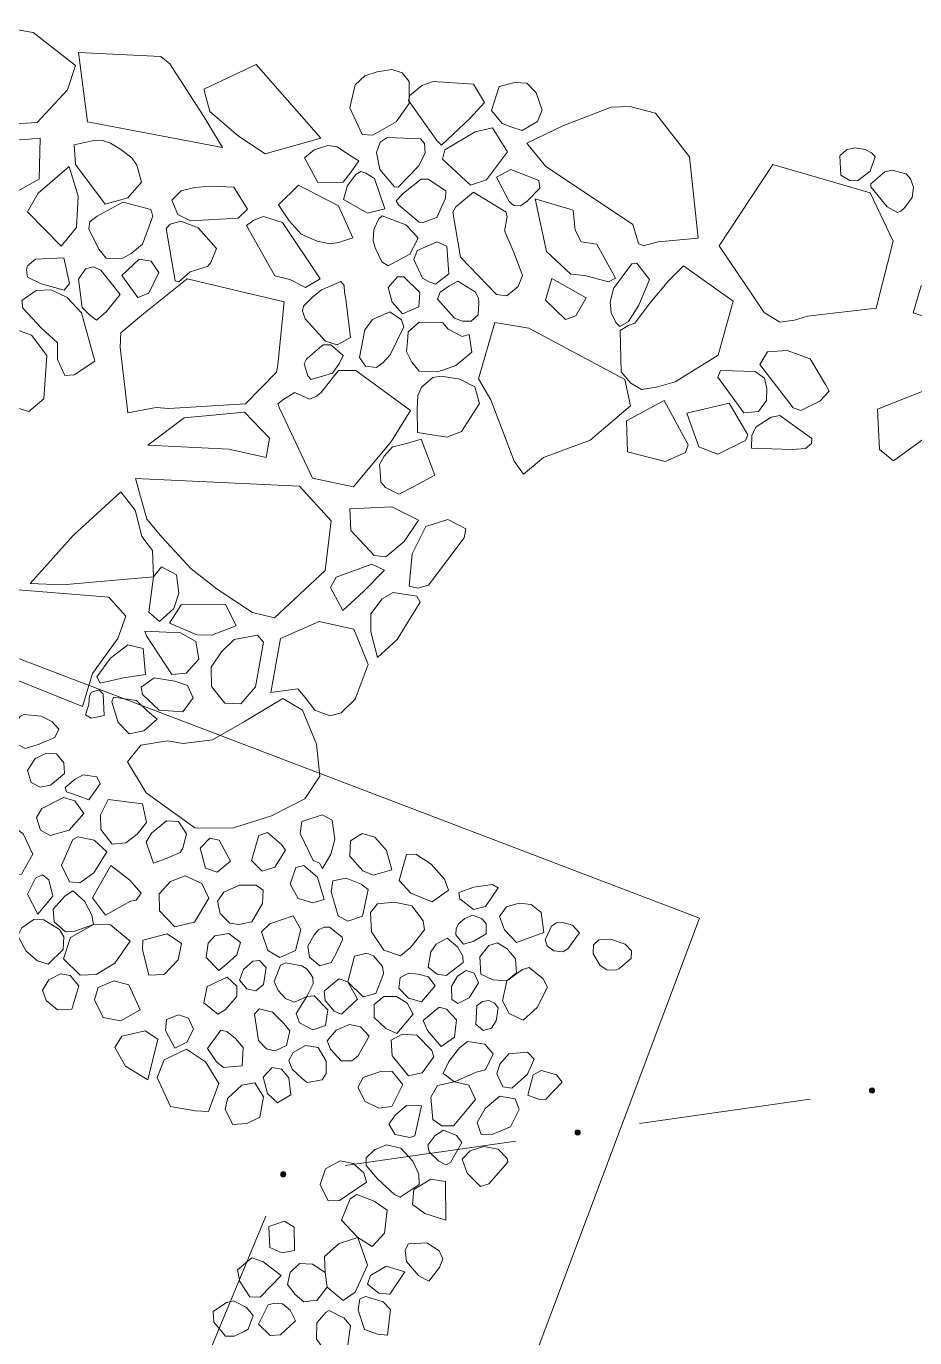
# Model space of a CAD drawing. Header units: metres. Extents: x -10443 to -4073, y -33280 to -26846.
# Drawn here: x -7319.569 to -7316.99, y -29217.282 to -29213.474 of the extents above; entities that cross this region are included whole.
import ezdxf

# ---------------------------------------------------------------- set-up
doc = ezdxf.new("R2010")
doc.units = ezdxf.units.M
doc.header["$MEASUREMENT"] = 0
doc.linetypes.add('CONTINUOUS_1', pattern=[0])
doc.linetypes.add('CONTINUOUS_2', pattern=[0])
for name, color, linetype, lineweight in [('園路', 241, 'CONTINUOUS_2', 18), ('構造物', 241, 'CONTINUOUS_2', 18), ('石', 241, 'CONTINUOUS_2', 18)]:
    doc.layers.add(name, color=color, linetype=linetype, lineweight=lineweight)

msp = doc.modelspace()

# ---------------------------------------------------------------- hatches: boundary and pattern name
at = {"layer": '園路', "linetype": 'CONTINUOUS_1', "lineweight": 18}
for points in [[(-7317.1062, -29216.5642, 1), (-7317.1212, -29216.5642, 1)], [(-7317.9607, -29216.686, 1), (-7317.9757, -29216.686, 1)], [(-7318.8153, -29216.8077, 1), (-7318.8303, -29216.8077, 1)]]:
    msp.add_hatch(color=256, dxfattribs=at).paths.add_polyline_path(points, flags=0)

# ---------------------------------------------------------------- linework, layer by layer
for p, q in [((-7317.2935, -29216.5898), (-7317.7885, -29216.6604)), ((-7318.148, -29216.7116), (-7318.643, -29216.7821)), ((-7318.8733, -29216.929), (-7319.0654, -29217.3906))]:
    msp.add_line(p, q, dxfattribs=at)
for centre in [(-7317.1137, -29216.5642), (-7317.9682, -29216.686), (-7318.8228, -29216.8077)]:
    msp.add_circle(centre, 0.0075, dxfattribs=at)
at = {"layer": '構造物', "linetype": 'CONTINUOUS_2', "lineweight": 18, "flags": 128}
msp.add_lwpolyline([(-7321.0643, -29214.7481), (-7317.6148, -29216.0635), (-7320.2131, -29222.986), (-7324.5044, -29221.3627), (-7322.541, -29216.1013), (-7321.7102, -29216.4567)], close=True, dxfattribs=at)
at = {"layer": '石', "linetype": 'CONTINUOUS_2', "lineweight": 18, "flags": 128}
for points in [[(-7319.8082, -29213.4969), (-7319.6574, -29213.4739), (-7319.5492, -29213.4921), (-7319.4262, -29213.588), (-7319.4496, -29213.6582), (-7319.5374, -29213.7531), (-7319.6507, -29213.7605), (-7319.7058, -29213.7297), (-7319.814, -29213.6292), (-7319.8192, -29213.623)], [(-7319.4168, -29213.5501), (-7319.3911, -29213.7516), (-7318.999, -29213.8264), (-7319.0532, -29213.7364), (-7319.1525, -29213.5833), (-7319.1781, -29213.5623)], [(-7319.0535, -29213.657), (-7319.0361, -29213.722), (-7318.9527, -29213.7929), (-7318.8749, -29213.8445), (-7318.7135, -29213.7994), (-7318.9013, -29213.5851)], [(-7318.457, -29213.6981), (-7318.4948, -29213.7511), (-7318.5632, -29213.7899), (-7318.5934, -29213.7887), (-7318.6299, -29213.7104), (-7318.614, -29213.6439), (-7318.5857, -29213.6175), (-7318.55, -29213.6062), (-7318.5076, -29213.5998), (-7318.4781, -29213.6096), (-7318.4572, -29213.6345)], [(-7318.3636, -29213.8189), (-7318.3769, -29213.8062), (-7318.4591, -29213.6892), (-7318.455, -29213.6752), (-7318.4207, -29213.6464), (-7318.3879, -29213.6348), (-7318.2701, -29213.6422), (-7318.2387, -29213.6955), (-7318.2802, -29213.741)], [(-7318.0711, -29213.7176), (-7318.0845, -29213.7501), (-7318.1292, -29213.777), (-7318.1591, -29213.7667), (-7318.1871, -29213.7565), (-7318.2185, -29213.7191), (-7318.196, -29213.6489), (-7318.1507, -29213.6374), (-7318.1153, -29213.6396), (-7318.0888, -29213.6669)], [(-7319.5316, -29213.9182), (-7319.6499, -29213.983), (-7319.675, -29213.9721), (-7319.7775, -29213.7898), (-7319.7803, -29213.7232), (-7319.7725, -29213.7166), (-7319.7475, -29213.7116), (-7319.7088, -29213.7482), (-7319.5982, -29213.8041), (-7319.5604, -29213.8016), (-7319.5284, -29213.7986)], [(-7317.6181, -29214.0896), (-7317.7345, -29214.0997), (-7317.7775, -29214.1118), (-7317.7913, -29214.1048), (-7317.8082, -29214.0499), (-7318.062, -29213.8804), (-7318.1153, -29213.8136), (-7318.0113, -29213.7635), (-7317.8708, -29213.7093), (-7317.8171, -29213.7068), (-7317.7423, -29213.7264), (-7317.6436, -29213.8534)], [(-7318.2329, -29213.9196), (-7318.2796, -29213.9358), (-7318.3606, -29213.8603), (-7318.3534, -29213.833), (-7318.2661, -29213.781), (-7318.2159, -29213.769), (-7318.1719, -29213.8383)], [(-7319.2741, -29213.9725), (-7319.3402, -29213.9908), (-7319.4264, -29213.8754), (-7319.4301, -29213.8182), (-7319.378, -29213.8064), (-7319.3509, -29213.8049), (-7319.3247, -29213.813), (-7319.2946, -29213.832), (-7319.262, -29213.8561), (-7319.2475, -29213.8775), (-7319.2345, -29213.9268)], [(-7318.4888, -29213.9413), (-7318.5003, -29213.9403), (-7318.5422, -29213.8904), (-7318.5522, -29213.8404), (-7318.5419, -29213.8105), (-7318.5215, -29213.7969), (-7318.4245, -29213.8006), (-7318.4132, -29213.8141), (-7318.4109, -29213.8422), (-7318.4305, -29213.88)], [(-7318.626, -29213.8971), (-7318.6489, -29213.9268), (-7318.7226, -29213.9276), (-7318.7611, -29213.8563), (-7318.7331, -29213.8328), (-7318.693, -29213.8204), (-7318.6659, -29213.8242), (-7318.6278, -29213.8507), (-7318.603, -29213.8644)], [(-7317.1195, -29213.8949), (-7317.1559, -29213.9225), (-7317.1777, -29213.9219), (-7317.2039, -29213.9061), (-7317.2074, -29213.8499), (-7317.1879, -29213.8324), (-7317.1637, -29213.8274), (-7317.1332, -29213.8314), (-7317.1155, -29213.8413), (-7317.1049, -29213.8525)], [(-7319.4229, -29214.0579), (-7319.4672, -29214.1128), (-7319.5653, -29214.0127), (-7319.5346, -29213.9586), (-7319.444, -29213.8808), (-7319.4178, -29213.9669)], [(-7318.1152, -29213.9819), (-7318.1337, -29213.9957), (-7318.1538, -29213.9949), (-7318.1673, -29213.9832), (-7318.2034, -29213.9126), (-7318.162, -29213.8902), (-7318.081, -29213.9214), (-7318.0781, -29213.9438)], [(-7317.3006, -29214.3159), (-7317.3391, -29214.327), (-7317.3816, -29214.3334), (-7317.4267, -29214.3049), (-7317.5571, -29214.1115), (-7317.4021, -29213.8752), (-7317.1187, -29213.9577), (-7317.052, -29214.0977), (-7317.1021, -29214.2928)], [(-7318.5281, -29214.0043), (-7318.5782, -29214.0163), (-7318.648, -29213.9775), (-7318.6367, -29213.9361), (-7318.6118, -29213.9046), (-7318.5976, -29213.8962), (-7318.5835, -29213.9003), (-7318.5579, -29213.916)], [(-7318.3773, -29214.0293), (-7318.4193, -29214.045), (-7318.4281, -29214.043), (-7318.4885, -29213.9921), (-7318.4953, -29213.9813), (-7318.474, -29213.9587), (-7318.4223, -29213.9177), (-7318.4018, -29213.9182), (-7318.3509, -29213.9522), (-7318.3521, -29213.9733)], [(-7317.0699, -29213.9981), (-7317.1174, -29213.9405), (-7317.1171, -29213.9315), (-7317.0764, -29213.8965), (-7317.0563, -29213.8923), (-7317.0148, -29213.9024), (-7317.0024, -29213.9171), (-7316.9934, -29213.941), (-7316.9969, -29213.9715), (-7317.0187, -29214), (-7317.0304, -29214.0114), (-7317.0396, -29214.0145)], [(-7318.9534, -29214.0311), (-7319.0918, -29214.0393), (-7319.1286, -29214.0206), (-7319.1462, -29213.9786), (-7319.1188, -29213.9522), (-7319.0794, -29213.9421), (-7319.0348, -29213.9383), (-7318.9667, -29213.9414), (-7318.927, -29214.0055)], [(-7318.6211, -29214.0881), (-7318.6627, -29214.1018), (-7318.6862, -29214.1056), (-7318.7245, -29214.0979), (-7318.7704, -29214.078), (-7318.806, -29214.0387), (-7318.8366, -29213.9927), (-7318.7782, -29213.9357), (-7318.662, -29213.995)], [(-7318.1529, -29214.1332), (-7318.1282, -29214.1974), (-7318.1411, -29214.2295), (-7318.1739, -29214.257), (-7318.2039, -29214.2529), (-7318.3084, -29214.1441), (-7318.3302, -29214.0137), (-7318.3217, -29213.9985), (-7318.2703, -29213.9554), (-7318.1757, -29214.0142), (-7318.1726, -29214.0275), (-7318.18, -29214.0629), (-7318.1792, -29214.0702)], [(-7319.2311, -29214.1064), (-7319.2644, -29214.1343), (-7319.2886, -29214.1476), (-7319.3157, -29214.149), (-7319.3367, -29214.1472), (-7319.3585, -29214.1212), (-7319.3871, -29214.0619), (-7319.3843, -29214.0419), (-7319.3627, -29214.0255), (-7319.2888, -29213.9848), (-7319.2549, -29213.9936), (-7319.207, -29214.0064), (-7319.2019, -29214.0252)], [(-7317.9477, -29214.1974), (-7317.9878, -29214.1938), (-7318.0586, -29214.1284), (-7318.0915, -29213.9753), (-7317.9817, -29214.0081), (-7317.9752, -29214.0664), (-7317.9579, -29214.0997), (-7317.9123, -29214.1066), (-7317.8588, -29214.2051), (-7317.8786, -29214.2164)], [(-7319.0931, -29214.1872), (-7319.1255, -29214.2161), (-7319.1368, -29214.2132), (-7319.163, -29214.0617), (-7319.1513, -29214.0482), (-7319.1197, -29214.0395), (-7319.0694, -29214.0593), (-7319.0169, -29214.1197), (-7319.033, -29214.1597), (-7319.0427, -29214.1714)], [(-7318.7153, -29214.207), (-7318.7579, -29214.2322), (-7318.8036, -29214.2094), (-7318.8474, -29214.1983), (-7318.9299, -29214.0524), (-7318.9084, -29214.037), (-7318.88, -29214.0265), (-7318.8252, -29214.0443)], [(-7318.4555, -29214.1362), (-7318.5181, -29214.1693), (-7318.5364, -29214.158), (-7318.556, -29214.1178), (-7318.5618, -29214.0961), (-7318.56, -29214.0645), (-7318.5457, -29214.033), (-7318.5353, -29214.0243), (-7318.4673, -29214.0505), (-7318.4434, -29214.0747), (-7318.4312, -29214.0893)], [(-7318.3421, -29214.1933), (-7318.3813, -29214.2227), (-7318.399, -29214.2163), (-7318.4183, -29214.2059), (-7318.4433, -29214.1508), (-7318.4344, -29214.1256), (-7318.3763, -29214.0998), (-7318.3476, -29214.1129)], [(-7319.5258, -29214.2219), (-7319.5653, -29214.203), (-7319.5679, -29214.1816), (-7319.5649, -29214.1697), (-7319.542, -29214.1505), (-7319.4595, -29214.1462), (-7319.4429, -29214.2208), (-7319.4587, -29214.24)], [(-7319.2131, -29214.2489), (-7319.245, -29214.2615), (-7319.2915, -29214.1977), (-7319.2411, -29214.1502), (-7319.206, -29214.1561), (-7319.1924, -29214.1766), (-7319.1838, -29214.1889)], [(-7319.3373, -29214.3035), (-7319.3653, -29214.327), (-7319.386, -29214.3108), (-7319.4064, -29214.2907), (-7319.4175, -29214.2079), (-7319.3966, -29214.1779), (-7319.3749, -29214.1721), (-7319.3526, -29214.1818), (-7319.2963, -29214.2531)], [(-7317.7908, -29214.2834), (-7317.8202, -29214.3309), (-7317.8455, -29214.3458), (-7317.8574, -29214.3345), (-7317.8711, -29214.3059), (-7317.8735, -29214.2748), (-7317.8641, -29214.2354), (-7317.8112, -29214.1635), (-7317.7965, -29214.1622), (-7317.7595, -29214.2091)], [(-7317.5604, -29214.4288), (-7317.6847, -29214.5065), (-7317.739, -29214.522), (-7317.7829, -29214.5287), (-7317.814, -29214.5106), (-7317.8419, -29214.4774), (-7317.845, -29214.3577), (-7317.8226, -29214.3442), (-7317.8026, -29214.3364), (-7317.7591, -29214.2785), (-7317.7032, -29214.2122), (-7317.661, -29214.1697), (-7317.5168, -29214.2718)], [(-7318.9325, -29214.5703), (-7319.1547, -29214.5841), (-7319.192, -29214.5808), (-7319.2742, -29214.5968), (-7319.2965, -29214.4056), (-7319.2943, -29214.3639), (-7319.2273, -29214.3077), (-7319.1015, -29214.2075), (-7318.8199, -29214.274), (-7318.8388, -29214.4572), (-7318.8421, -29214.4786)], [(-7318.6276, -29214.3776), (-7318.6661, -29214.3993), (-7318.6998, -29214.3886), (-7318.7596, -29214.3237), (-7318.7672, -29214.2999), (-7318.7641, -29214.2867), (-7318.7378, -29214.2611), (-7318.7118, -29214.2393), (-7318.6558, -29214.2153), (-7318.6462, -29214.2268), (-7318.6451, -29214.2471), (-7318.641, -29214.2667)], [(-7318.4261, -29214.2467), (-7318.4274, -29214.2619), (-7318.4297, -29214.2883), (-7318.4769, -29214.309), (-7318.5065, -29214.2756), (-7318.5185, -29214.2321), (-7318.4914, -29214.2016), (-7318.4731, -29214.2019)], [(-7318.2574, -29214.3116), (-7318.2776, -29214.3307), (-7318.3021, -29214.3302), (-7318.3253, -29214.3214), (-7318.3753, -29214.2668), (-7318.3673, -29214.2464), (-7318.3423, -29214.2286), (-7318.316, -29214.2143), (-7318.2653, -29214.2447), (-7318.2562, -29214.2624), (-7318.2549, -29214.2759)], [(-7317.9736, -29214.315), (-7318.0034, -29214.3259), (-7318.0611, -29214.2698), (-7318.0431, -29214.2069), (-7317.9439, -29214.2623)], [(-7316.8838, -29214.3423), (-7316.9941, -29214.3065), (-7316.9709, -29214.2273), (-7316.8727, -29214.2196), (-7316.8538, -29214.2289), (-7316.8511, -29214.3101)], [(-7319.3699, -29214.4464), (-7319.4297, -29214.486), (-7319.4573, -29214.4879), (-7319.4778, -29214.4413), (-7319.4779, -29214.3936), (-7319.5247, -29214.3505), (-7319.5788, -29214.2924), (-7319.5813, -29214.2705), (-7319.5397, -29214.2409), (-7319.4962, -29214.2389), (-7319.4505, -29214.2617), (-7319.4082, -29214.3059)], [(-7319.7475, -29214.3108), (-7319.864, -29214.3714), (-7319.8342, -29214.4925), (-7319.687, -29214.4779), (-7319.619, -29214.5748), (-7319.5613, -29214.5929), (-7319.5177, -29214.5562), (-7319.5095, -29214.4299), (-7319.5535, -29214.3711), (-7319.6375, -29214.3407), (-7319.7152, -29214.3209)], [(-7318.5126, -29214.4281), (-7318.5329, -29214.4504), (-7318.5524, -29214.4651), (-7318.5839, -29214.4614), (-7318.6019, -29214.4357), (-7318.5862, -29214.3553), (-7318.5633, -29214.3255), (-7318.5132, -29214.3029), (-7318.4796, -29214.3261), (-7318.4728, -29214.3469)], [(-7318.3215, -29214.459), (-7318.3625, -29214.4734), (-7318.3789, -29214.4777), (-7318.4282, -29214.4753), (-7318.4497, -29214.4497), (-7318.4649, -29214.4188), (-7318.4617, -29214.3889), (-7318.4599, -29214.3615), (-7318.4279, -29214.3335), (-7318.3594, -29214.335), (-7318.3437, -29214.3537), (-7318.3032, -29214.3752), (-7318.2827, -29214.3686), (-7318.275, -29214.42)], [(-7317.9323, -29214.6763), (-7318.0676, -29214.7261), (-7318.1258, -29214.7749), (-7318.1523, -29214.737), (-7318.2205, -29214.5586), (-7318.2556, -29214.4978), (-7318.2086, -29214.3344), (-7318.1099, -29214.3507), (-7317.8311, -29214.4993), (-7317.8147, -29214.5758)], [(-7316.6392, -29214.7083), (-7316.8961, -29214.706), (-7316.9624, -29214.6713), (-7317.0518, -29214.7357), (-7317.0923, -29214.7033), (-7317.0979, -29214.5858), (-7316.8466, -29214.4865), (-7316.6526, -29214.3662), (-7316.6289, -29214.442), (-7316.5676, -29214.6163), (-7316.6044, -29214.6897)], [(-7318.6795, -29214.4809), (-7318.7415, -29214.4998), (-7318.7513, -29214.4891), (-7318.7619, -29214.454), (-7318.7556, -29214.4408), (-7318.7375, -29214.4249), (-7318.7181, -29214.4077), (-7318.7074, -29214.3988), (-7318.6843, -29214.3991), (-7318.6485, -29214.4297), (-7318.6599, -29214.4518)], [(-7317.2648, -29214.5628), (-7317.3201, -29214.5898), (-7317.3426, -29214.582), (-7317.4394, -29214.4561), (-7317.4169, -29214.4196), (-7317.3598, -29214.4159), (-7317.2935, -29214.44), (-7317.249, -29214.5142), (-7317.2382, -29214.5334)], [(-7318.6186, -29214.8111), (-7318.7377, -29214.7862), (-7318.834, -29214.5828), (-7318.8388, -29214.5708), (-7318.8216, -29214.5564), (-7318.7896, -29214.5376), (-7318.7466, -29214.5572), (-7318.7271, -29214.5488), (-7318.7131, -29214.537), (-7318.692, -29214.5114), (-7318.6627, -29214.4736), (-7318.6122, -29214.4736), (-7318.4534, -29214.5901), (-7318.5088, -29214.6791)], [(-7318.3051, -29214.6508), (-7318.3479, -29214.6673), (-7318.4334, -29214.654), (-7318.4342, -29214.5856), (-7318.4317, -29214.5463), (-7318.4219, -29214.5221), (-7318.3886, -29214.4942), (-7318.3641, -29214.4896), (-7318.3101, -29214.4992), (-7318.2668, -29214.5213), (-7318.2527, -29214.5697)], [(-7317.4432, -29214.593), (-7317.4854, -29214.5965), (-7317.5615, -29214.4931), (-7317.554, -29214.4735), (-7317.4532, -29214.4766), (-7317.426, -29214.4963), (-7317.4186, -29214.5272), (-7317.4201, -29214.5603)], [(-7317.7138, -29214.7377), (-7317.8236, -29214.7095), (-7317.826, -29214.6194), (-7317.7169, -29214.5609), (-7317.6479, -29214.6895), (-7317.6556, -29214.7113)], [(-7317.5615, -29214.7165), (-7317.6162, -29214.695), (-7317.6512, -29214.597), (-7317.5287, -29214.5685), (-7317.4738, -29214.6606), (-7317.4811, -29214.6773)], [(-7319.216, -29214.6904), (-7319.1108, -29214.6111), (-7318.9351, -29214.5947), (-7318.8628, -29214.6703), (-7318.8725, -29214.7263), (-7318.9811, -29214.7023)], [(-7317.3453, -29214.7027), (-7317.4638, -29214.6994), (-7317.4624, -29214.6616), (-7317.45, -29214.637), (-7317.4064, -29214.6088), (-7317.3809, -29214.6039), (-7317.288, -29214.6711), (-7317.2892, -29214.6851), (-7317.3065, -29214.6997)], [(-7318.3826, -29214.7778), (-7318.4442, -29214.81), (-7318.4875, -29214.8322), (-7318.5263, -29214.8134), (-7318.5394, -29214.7978), (-7318.5414, -29214.7659), (-7318.5436, -29214.7464), (-7318.5299, -29214.7226), (-7318.5053, -29214.6949), (-7318.4887, -29214.6915), (-7318.4651, -29214.6859), (-7318.4226, -29214.6732)], [(-7319.2521, -29214.7869), (-7318.776, -29214.8098), (-7318.6837, -29214.9103), (-7318.7007, -29215.0547), (-7318.8485, -29215.192), (-7318.9121, -29215.1763), (-7319.0145, -29215.1081), (-7319.0902, -29215.0495), (-7319.1747, -29214.9584), (-7319.2191, -29214.9054)], [(-7319.1991, -29215.0723), (-7319.4639, -29215.0959), (-7319.5575, -29215.092), (-7319.4326, -29214.9527), (-7319.2945, -29214.8262), (-7319.2529, -29214.8789), (-7319.2336, -29214.9557), (-7319.2024, -29214.996)], [(-7318.4723, -29214.9703), (-7318.5253, -29215.0148), (-7318.5586, -29215.0109), (-7318.6264, -29214.9385), (-7318.6296, -29214.8757), (-7318.5077, -29214.869), (-7318.4303, -29214.9085)], [(-7318.4016, -29215.0965), (-7318.4326, -29215.106), (-7318.4571, -29215.0994), (-7318.4482, -29215.0058), (-7318.4086, -29214.9265), (-7318.3452, -29214.9063), (-7318.293, -29214.9334), (-7318.2972, -29214.9593)], [(-7319.1404, -29215.1647), (-7319.1816, -29215.2028), (-7319.2132, -29215.175), (-7319.1991, -29215.0723), (-7319.176, -29215.0435), (-7319.1331, -29215.0665), (-7319.1256, -29215.1204)], [(-7318.6496, -29215.1705), (-7318.6861, -29215.1037), (-7318.669, -29215.0735), (-7318.5656, -29215.0363), (-7318.5286, -29215.053), (-7318.5899, -29215.115)], [(-7319.7098, -29215.3269), (-7319.6285, -29215.1073), (-7319.3288, -29215.1321), (-7319.2801, -29215.1869), (-7319.3031, -29215.2513), (-7319.377, -29215.3532), (-7319.4056, -29215.4489)], [(-7318.4924, -29215.2542), (-7318.5497, -29215.307), (-7318.5688, -29215.2321), (-7318.5688, -29215.1801), (-7318.5354, -29215.1368), (-7318.5037, -29215.1184), (-7318.4346, -29215.1289), (-7318.4252, -29215.1458)], [(-7319.1531, -29215.2072), (-7319.1196, -29215.1543), (-7318.9904, -29215.1521), (-7318.9593, -29215.2146), (-7319.031, -29215.2417), (-7319.0739, -29215.2411)], [(-7318.8591, -29215.4083), (-7318.831, -29215.2519), (-7318.7184, -29215.2025), (-7318.6177, -29215.2243), (-7318.5762, -29215.3276), (-7318.6139, -29215.4283), (-7318.6549, -29215.468), (-7318.6875, -29215.4767), (-7318.7308, -29215.4599), (-7318.7593, -29215.4228), (-7318.7802, -29215.3978)], [(-7319.1042, -29215.3527), (-7319.1459, -29215.3558), (-7319.2199, -29215.2444), (-7319.2245, -29215.2305), (-7319.1209, -29215.2357), (-7319.0769, -29215.2608), (-7319.0679, -29215.3116)], [(-7318.9032, -29215.3917), (-7318.9461, -29215.4418), (-7318.9921, -29215.4397), (-7319.0312, -29215.3911), (-7319.0321, -29215.3351), (-7319.0022, -29215.2906), (-7318.9653, -29215.2543), (-7318.8978, -29215.2419), (-7318.8803, -29215.2627)], [(-7319.2861, -29215.3655), (-7319.354, -29215.3817), (-7319.3639, -29215.3635), (-7319.3245, -29215.3091), (-7319.2739, -29215.2702), (-7319.2296, -29215.2809), (-7319.2227, -29215.3566)], [(-7319.1147, -29215.4642), (-7319.183, -29215.4602), (-7319.2317, -29215.4148), (-7319.2349, -29215.3927), (-7319.1972, -29215.3659), (-7319.1371, -29215.3756), (-7319.1004, -29215.3885), (-7319.0848, -29215.4238)], [(-7319.3423, -29215.4758), (-7319.3808, -29215.4833), (-7319.3973, -29215.4735), (-7319.3876, -29215.4429), (-7319.3848, -29215.4181), (-7319.3794, -29215.4077), (-7319.3576, -29215.4012), (-7319.3459, -29215.4138)], [(-7319.2274, -29215.5198), (-7319.2699, -29215.5283), (-7319.3017, -29215.496), (-7319.3202, -29215.436), (-7319.3152, -29215.4223), (-7319.2492, -29215.4319), (-7319.2166, -29215.4624), (-7319.1885, -29215.486)], [(-7319.2363, -29215.5613), (-7319.2752, -29215.6099), (-7319.221, -29215.6999), (-7319.0797, -29215.8018), (-7318.97, -29215.8027), (-7318.8571, -29215.7664), (-7318.7603, -29215.7171), (-7318.717, -29215.6515), (-7318.7262, -29215.5583), (-7318.7666, -29215.4594), (-7318.8243, -29215.4255), (-7318.9356, -29215.4923), (-7319.0284, -29215.5463), (-7319.1131, -29215.5562), (-7319.1587, -29215.5493)], [(-7319.5316, -29215.5587), (-7319.5722, -29215.5715), (-7319.5997, -29215.5556), (-7319.612, -29215.5093), (-7319.586, -29215.4769), (-7319.576, -29215.472), (-7319.5254, -29215.4774), (-7319.495, -29215.4926), (-7319.4747, -29215.5146), (-7319.4856, -29215.5396)], [(-7319.4988, -29215.678), (-7319.5281, -29215.6831), (-7319.5549, -29215.6702), (-7319.5653, -29215.6346), (-7319.543, -29215.6), (-7319.5099, -29215.5846), (-7319.4812, -29215.5871), (-7319.4594, -29215.613), (-7319.4583, -29215.644)], [(-7319.387, -29215.7205), (-7319.4261, -29215.7055), (-7319.4523, -29215.6974), (-7319.456, -29215.6846), (-7319.4269, -29215.6602), (-7319.4037, -29215.6478), (-7319.3637, -29215.6532), (-7319.3539, -29215.6733)], [(-7319.4447, -29215.8079), (-7319.499, -29215.8233), (-7319.5275, -29215.8083), (-7319.5388, -29215.7717), (-7319.5239, -29215.7451), (-7319.4605, -29215.7131), (-7319.4276, -29215.7227), (-7319.4019, -29215.7596)], [(-7319.2471, -29215.8195), (-7319.2801, -29215.8448), (-7319.319, -29215.8491), (-7319.3525, -29215.8064), (-7319.3533, -29215.7633), (-7319.3308, -29215.7197), (-7319.2311, -29215.7316), (-7319.2198, -29215.7859)], [(-7319.6931, -29215.9028), (-7319.6606, -29215.8064), (-7319.6221, -29215.7848), (-7319.5779, -29215.8185), (-7319.5494, -29215.8778), (-7319.5823, -29215.9356), (-7319.6145, -29215.9395)], [(-7319.1575, -29215.8883), (-7319.1993, -29215.9045), (-7319.221, -29215.8436), (-7319.2052, -29215.8173), (-7319.1616, -29215.7807), (-7319.1265, -29215.7832), (-7319.1039, -29215.8185), (-7319.1146, -29215.8606), (-7319.1221, -29215.8728)], [(-7318.7181, -29215.9042), (-7318.7361, -29215.8968), (-7318.7735, -29215.8184), (-7318.7691, -29215.7829), (-7318.7097, -29215.7637), (-7318.6809, -29215.7797), (-7318.673, -29215.8356), (-7318.6844, -29215.8782), (-7318.7092, -29215.9191)], [(-7319.3725, -29215.9317), (-7319.4136, -29215.9615), (-7319.4435, -29215.9583), (-7319.4662, -29215.9101), (-7319.4341, -29215.8358), (-7319.4193, -29215.8281), (-7319.3713, -29215.8375), (-7319.3351, -29215.8708)], [(-7318.9759, -29215.8979), (-7319.0143, -29215.9302), (-7319.0489, -29215.9185), (-7319.0641, -29215.8604), (-7319.0355, -29215.8311), (-7319.0091, -29215.8372)], [(-7318.8474, -29215.9159), (-7318.8841, -29215.9271), (-7318.9151, -29215.8965), (-7318.8933, -29215.8233), (-7318.8685, -29215.8149), (-7318.8282, -29215.8502), (-7318.8162, -29215.8666)], [(-7318.5079, -29215.9232), (-7318.5623, -29215.9387), (-7318.592, -29215.9264), (-7318.6297, -29215.8837), (-7318.6277, -29215.8395), (-7318.5941, -29215.8184), (-7318.5574, -29215.8284), (-7318.5233, -29215.867)], [(-7319.3389, -29216.0547), (-7319.377, -29216.0052), (-7319.3231, -29215.9104), (-7319.2684, -29215.953), (-7319.2352, -29215.9913), (-7319.2498, -29216.0118), (-7319.2667, -29216.0142)], [(-7318.7043, -29216.01), (-7318.7369, -29216.0197), (-7318.78, -29216.0063), (-7318.8024, -29215.9648), (-7318.7866, -29215.9162), (-7318.763, -29215.9105), (-7318.7236, -29215.9448)], [(-7318.3909, -29216.0163), (-7318.4523, -29215.9916), (-7318.4867, -29215.9549), (-7318.4655, -29215.8788), (-7318.4376, -29215.8783), (-7318.3939, -29215.9072), (-7318.3543, -29215.9501), (-7318.3427, -29215.9829)], [(-7319.4922, -29216.0001), (-7319.5353, -29216.0521), (-7319.5649, -29215.9937), (-7319.5416, -29215.9476), (-7319.5215, -29215.9378), (-7319.5035, -29215.9529)], [(-7319.08, -29216.0756), (-7319.138, -29216.0888), (-7319.1821, -29216.0426), (-7319.1826, -29215.9935), (-7319.1506, -29215.9577), (-7319.1077, -29215.9413), (-7319.0595, -29215.9628), (-7319.0392, -29216.006)], [(-7318.5929, -29216.0583), (-7318.6356, -29216.0728), (-7318.6631, -29216.057), (-7318.684, -29215.9877), (-7318.6793, -29215.9554), (-7318.64, -29215.9473), (-7318.5964, -29215.9655), (-7318.5765, -29215.9808)], [(-7319.428, -29216.102), (-7319.4551, -29216.1035), (-7319.4882, -29216.0746), (-7319.4907, -29216.0377), (-7319.4556, -29215.9994), (-7319.4341, -29215.9849), (-7319.4001, -29216.0149), (-7319.3786, -29216.0553), (-7319.3738, -29216.0822)], [(-7318.9143, -29216.0742), (-7318.9516, -29216.0825), (-7318.9782, -29216.0783), (-7319.0055, -29216.0499), (-7319.014, -29216.0145), (-7318.9953, -29215.9882), (-7318.9502, -29215.968), (-7318.9011, -29215.9675), (-7318.8812, -29215.9827), (-7318.8827, -29216.0211)], [(-7318.2356, -29216.0303), (-7318.271, -29216.0388), (-7318.3102, -29216.0079), (-7318.3129, -29215.9889), (-7318.2697, -29215.9739), (-7318.2155, -29215.9656), (-7318.199, -29215.9757)], [(-7318.4525, -29216.1476), (-7318.4826, -29216.1729), (-7318.5313, -29216.1571), (-7318.5671, -29216.1039), (-7318.5699, -29216.0478), (-7318.5493, -29216.0217), (-7318.4998, -29216.0173), (-7318.4498, -29216.0284), (-7318.417, -29216.0717), (-7318.4125, -29216.0981)], [(-7318.0664, -29216.105), (-7318.146, -29216.1346), (-7318.1804, -29216.0979), (-7318.1953, -29216.0591), (-7318.1745, -29216.031), (-7318.1379, -29216.0198), (-7318.1027, -29216.0238), (-7318.0739, -29216.0475)], [(-7318.7875, -29216.1578), (-7318.8326, -29216.1779), (-7318.8674, -29216.1575), (-7318.8858, -29216.1039), (-7318.8616, -29216.08), (-7318.7941, -29216.057), (-7318.7715, -29216.0966)], [(-7318.234, -29216.1089), (-7318.2713, -29216.132), (-7318.2995, -29216.1392), (-7318.3222, -29216.1121), (-7318.3212, -29216.0936), (-7318.3135, -29216.0789), (-7318.2962, -29216.0643), (-7318.2735, -29216.0548), (-7318.2474, -29216.0648), (-7318.234, -29216.0794)], [(-7319.4615, -29216.1549), (-7319.5056, -29216.1972), (-7319.5366, -29216.1878), (-7319.5688, -29216.1599), (-7319.5938, -29216.1154), (-7319.5821, -29216.0914), (-7319.5472, -29216.0675), (-7319.5175, -29216.0691), (-7319.4728, -29216.0971), (-7319.4602, -29216.1184)], [(-7319.3662, -29216.2272), (-7319.4126, -29216.229), (-7319.4604, -29216.1815), (-7319.4406, -29216.1196), (-7319.3738, -29216.0822), (-7319.3248, -29216.0836), (-7319.2668, -29216.1305), (-7319.3114, -29216.1945)], [(-7318.6688, -29216.1662), (-7318.6837, -29216.1928), (-7318.7163, -29216.2025), (-7318.7468, -29216.1767), (-7318.7517, -29216.1455), (-7318.7334, -29216.1124), (-7318.7206, -29216.0981), (-7318.7045, -29216.0899), (-7318.6882, -29216.0904), (-7318.6521, -29216.1186), (-7318.6509, -29216.1264)], [(-7317.9964, -29216.1525), (-7318.0117, -29216.1618), (-7318.0374, -29216.1586), (-7318.0564, -29216.1444), (-7318.0625, -29216.1265), (-7318.0446, -29216.0867), (-7318.0294, -29216.0774), (-7318.0109, -29216.0762), (-7317.9828, -29216.0844), (-7317.9626, -29216.1064)], [(-7319.1684, -29216.2277), (-7319.2129, -29216.2296), (-7319.2314, -29216.1548), (-7319.2309, -29216.1279), (-7319.16, -29216.109), (-7319.1182, -29216.1377), (-7319.1281, -29216.185)], [(-7318.9887, -29216.1987), (-7319.0095, -29216.2161), (-7319.0466, -29216.1782), (-7319.041, -29216.1363), (-7319.0218, -29216.1149), (-7318.9808, -29216.1088), (-7318.9465, -29216.1349), (-7318.9574, -29216.1706)], [(-7318.3499, -29216.2302), (-7318.3764, -29216.226), (-7318.4017, -29216.2064), (-7318.3949, -29216.1618), (-7318.3785, -29216.1391), (-7318.3471, -29216.1217), (-7318.3166, -29216.1474), (-7318.3016, -29216.1738), (-7318.3003, -29216.1922)], [(-7318.1461, -29216.2227), (-7318.1742, -29216.2462), (-7318.2143, -29216.2427), (-7318.249, -29216.2267), (-7318.2518, -29216.1759), (-7318.2258, -29216.1435), (-7318.2006, -29216.1356), (-7318.1732, -29216.1524), (-7318.1483, -29216.182)], [(-7317.8484, -29216.2107), (-7317.8575, -29216.2148), (-7317.8833, -29216.2135), (-7317.9025, -29216.2012), (-7317.9236, -29216.1676), (-7317.9223, -29216.1417), (-7317.9066, -29216.1267), (-7317.8911, -29216.1261), (-7317.8727, -29216.1248), (-7317.8306, -29216.1391), (-7317.8121, -29216.159), (-7317.8131, -29216.1811)], [(-7318.5543, -29216.2822), (-7318.5912, -29216.2919), (-7318.6352, -29216.2491), (-7318.6156, -29216.1742), (-7318.5802, -29216.1658), (-7318.5606, -29216.1733), (-7318.5345, -29216.2045), (-7318.5318, -29216.2235), (-7318.5339, -29216.2305)], [(-7318.8806, -29216.2567), (-7318.9025, -29216.275), (-7318.9289, -29216.2689), (-7318.9498, -29216.2439), (-7318.9384, -29216.2132), (-7318.9113, -29216.1886), (-7318.8918, -29216.1864), (-7318.8725, -29216.2074)], [(-7318.7546, -29216.2909), (-7318.7898, -29216.308), (-7318.8168, -29216.297), (-7318.8379, -29216.274), (-7318.8491, -29216.2479), (-7318.8305, -29216.2005), (-7318.8154, -29216.1931), (-7318.769, -29216.202), (-7318.7535, -29216.212), (-7318.7372, -29216.2356), (-7318.736, -29216.254)], [(-7318.0856, -29216.3233), (-7318.1264, -29216.3601), (-7318.1666, -29216.3407), (-7318.1865, -29216.3043), (-7318.1742, -29216.2462), (-7318.1279, -29216.2127), (-7318.1087, -29216.2072), (-7318.0682, -29216.2396), (-7318.0558, -29216.2638)], [(-7319.4362, -29216.3285), (-7319.4777, -29216.3297), (-7319.511, -29216.3027), (-7319.5219, -29216.2728), (-7319.5029, -29216.2427), (-7319.4696, -29216.2254), (-7319.4411, -29216.2298), (-7319.4158, -29216.26)], [(-7319.2381, -29216.3304), (-7319.2947, -29216.362), (-7319.3458, -29216.3518), (-7319.3712, -29216.3005), (-7319.3604, -29216.2648), (-7319.3144, -29216.2457), (-7319.2711, -29216.2572)], [(-7318.9915, -29216.3303), (-7319.0129, -29216.3429), (-7319.0533, -29216.3095), (-7319.0434, -29216.2622), (-7318.9861, -29216.2355), (-7318.9576, -29216.2611), (-7318.9573, -29216.291)], [(-7318.6533, -29216.3427), (-7318.6747, -29216.3341), (-7318.7009, -29216.3029), (-7318.7043, -29216.2757), (-7318.6617, -29216.2399), (-7318.6352, -29216.2491), (-7318.6071, -29216.2986)], [(-7318.422, -29216.3067), (-7318.4596, -29216.2957), (-7318.4869, -29216.2673), (-7318.4832, -29216.2359), (-7318.4581, -29216.2237), (-7318.4313, -29216.226), (-7318.4013, -29216.2344), (-7318.3814, -29216.2602)], [(-7318.2834, -29216.2949), (-7318.3157, -29216.3114), (-7318.3339, -29216.2995), (-7318.3345, -29216.2622), (-7318.3171, -29216.2323), (-7318.2919, -29216.2159), (-7318.2689, -29216.2237), (-7318.2565, -29216.2511)], [(-7318.7, -29216.3757), (-7318.7372, -29216.3883), (-7318.7759, -29216.3676), (-7318.7851, -29216.3408), (-7318.7546, -29216.2909), (-7318.7329, -29216.289), (-7318.6932, -29216.3301)], [(-7318.4936, -29216.3987), (-7318.5251, -29216.3844), (-7318.5589, -29216.3525), (-7318.5594, -29216.314), (-7318.5305, -29216.2915), (-7318.4938, -29216.2908), (-7318.4628, -29216.3109), (-7318.4454, -29216.3422)], [(-7318.8133, -29216.434), (-7318.8465, -29216.4494), (-7318.871, -29216.4434), (-7318.8948, -29216.4192), (-7318.9064, -29216.3421), (-7318.8926, -29216.3269), (-7318.854, -29216.3371), (-7318.8212, -29216.3698), (-7318.8038, -29216.3906)], [(-7318.326, -29216.4095), (-7318.3645, -29216.4364), (-7318.4037, -29216.3897), (-7318.4171, -29216.3611), (-7318.3704, -29216.3218), (-7318.3492, -29216.328), (-7318.3202, -29216.3594)], [(-7318.2046, -29216.3622), (-7318.2186, -29216.3834), (-7318.2423, -29216.3903), (-7318.2638, -29216.3718), (-7318.2611, -29216.3187), (-7318.2459, -29216.3059), (-7318.2257, -29216.3032), (-7318.2097, -29216.311), (-7318.1987, -29216.3242)], [(-7319.1027, -29216.4236), (-7319.1379, -29216.4408), (-7319.1643, -29216.3903), (-7319.1615, -29216.3578), (-7319.1266, -29216.3445), (-7319.0976, -29216.3538), (-7319.0831, -29216.3859)], [(-7319.216, -29216.5329), (-7319.281, -29216.4935), (-7319.3119, -29216.4397), (-7319.2917, -29216.4068), (-7319.2238, -29216.3906), (-7319.1874, -29216.415)], [(-7318.942, -29216.4928), (-7318.9963, -29216.4977), (-7319.017, -29216.4814), (-7319.0425, -29216.4426), (-7319.0042, -29216.3892), (-7318.9871, -29216.3926), (-7318.961, -29216.4132), (-7318.9392, -29216.4391)], [(-7318.6068, -29216.4641), (-7318.6234, -29216.478), (-7318.6552, -29216.4781), (-7318.6859, -29216.4437), (-7318.6953, -29216.4197), (-7318.6696, -29216.3893), (-7318.6306, -29216.3724), (-7318.5984, -29216.3791), (-7318.5738, -29216.4063)], [(-7318.4193, -29216.5125), (-7318.4595, -29216.5215), (-7318.5065, -29216.4635), (-7318.5092, -29216.418), (-7318.4778, -29216.4005), (-7318.4348, -29216.4033), (-7318.3915, -29216.4485), (-7318.3854, -29216.4664)], [(-7318.7538, -29216.5412), (-7318.7682, -29216.5296), (-7318.7973, -29216.5021), (-7318.8066, -29216.4768), (-7318.7943, -29216.4535), (-7318.7579, -29216.4336), (-7318.7212, -29216.4394), (-7318.6983, -29216.4793), (-7318.6982, -29216.5146), (-7318.7101, -29216.5328)], [(-7318.2628, -29216.5107), (-7318.3259, -29216.5389), (-7318.3585, -29216.5149), (-7318.3419, -29216.4798), (-7318.3115, -29216.44), (-7318.2877, -29216.4219), (-7318.2373, -29216.4292), (-7318.2138, -29216.4573), (-7318.2362, -29216.5044)], [(-7319.0397, -29216.6248), (-7319.0785, -29216.6229), (-7319.1497, -29216.6109), (-7319.1885, -29216.5266), (-7319.1681, -29216.475), (-7319.1034, -29216.4445), (-7319.0488, -29216.4811), (-7319.0095, -29216.5437)], [(-7318.1135, -29216.5169), (-7318.1595, -29216.5578), (-7318.1854, -29216.5536), (-7318.2032, -29216.5155), (-7318.1944, -29216.488), (-7318.168, -29216.4576), (-7318.1143, -29216.4526), (-7318.0949, -29216.473)], [(-7318.8006, -29216.5769), (-7318.8392, -29216.5998), (-7318.8689, -29216.5728), (-7318.8815, -29216.5255), (-7318.8553, -29216.4976), (-7318.8281, -29216.5019), (-7318.8066, -29216.5276)], [(-7318.5073, -29216.6102), (-7318.5453, -29216.6156), (-7318.5855, -29216.5962), (-7318.6065, -29216.5553), (-7318.5909, -29216.5264), (-7318.5373, -29216.508), (-7318.5071, -29216.5092), (-7318.4757, -29216.5466)], [(-7318.0607, -29216.5891), (-7318.0791, -29216.5904), (-7318.1127, -29216.5778), (-7318.0969, -29216.5185), (-7318.0736, -29216.5061), (-7318.0295, -29216.5186), (-7318.0131, -29216.5403)], [(-7318.8913, -29216.6416), (-7318.9286, -29216.6604), (-7318.9692, -29216.6627), (-7318.9914, -29216.6193), (-7318.9848, -29216.5872), (-7318.9429, -29216.5485), (-7318.9057, -29216.5421), (-7318.8798, -29216.5829)], [(-7318.3284, -29216.6668), (-7318.3621, -29216.6667), (-7318.3884, -29216.648), (-7318.3944, -29216.584), (-7318.375, -29216.55), (-7318.3259, -29216.5389), (-7318.2844, -29216.5483), (-7318.2649, -29216.5905)], [(-7318.1631, -29216.6697), (-7318.214, -29216.6912), (-7318.2488, -29216.692), (-7318.2602, -29216.6573), (-7318.2364, -29216.6161), (-7318.1938, -29216.5803), (-7318.1501, -29216.588), (-7318.1384, -29216.6189)], [(-7318.4407, -29216.6955), (-7318.4556, -29216.7009), (-7318.4982, -29216.6924), (-7318.5167, -29216.6618), (-7318.497, -29216.6347), (-7318.4648, -29216.6077), (-7318.4215, -29216.6086)], [(-7318.3371, -29216.7732), (-7318.3505, -29216.7797), (-7318.3714, -29216.7689), (-7318.3993, -29216.7427), (-7318.4033, -29216.7225), (-7318.383, -29216.696), (-7318.3578, -29216.6796), (-7318.32, -29216.6951), (-7318.3044, -29216.7151)], [(-7318.4833, -29216.8737), (-7318.5, -29216.8665), (-7318.548, -29216.8218), (-7318.5818, -29216.7817), (-7318.5824, -29216.7598), (-7318.5579, -29216.7369), (-7318.5233, -29216.7219), (-7318.4818, -29216.732), (-7318.4471, -29216.769), (-7318.4293, -29216.8072), (-7318.428, -29216.8368)], [(-7318.226, -29216.8352), (-7318.2498, -29216.8428), (-7318.2888, -29216.8047), (-7318.3035, -29216.7639), (-7318.2802, -29216.739), (-7318.2406, -29216.7271), (-7318.1989, -29216.7346), (-7318.1724, -29216.7619), (-7318.1705, -29216.7727)], [(-7318.66, -29216.8839), (-7318.6929, -29216.8849), (-7318.7156, -29216.8367), (-7318.7001, -29216.7918), (-7318.6576, -29216.7686), (-7318.6198, -29216.7758), (-7318.5894, -29216.8034), (-7318.5812, -29216.8302)], [(-7318.3505, -29216.9409), (-7318.4123, -29216.9211), (-7318.4476, -29216.8949), (-7318.4438, -29216.8519), (-7318.3949, -29216.8215), (-7318.3522, -29216.8281)], [(-7318.5286, -29216.9788), (-7318.5652, -29217.0175), (-7318.6062, -29216.9908), (-7318.6537, -29216.9404), (-7318.6282, -29216.8791), (-7318.6097, -29216.8663), (-7318.5594, -29216.8851), (-7318.5212, -29216.9116)], [(-7318.7904, -29217.0289), (-7318.8271, -29217.0358), (-7318.8618, -29217.0197), (-7318.8647, -29216.9593), (-7318.8191, -29216.944), (-7318.7907, -29216.961)], [(-7318.6139, -29217.1494), (-7318.6492, -29217.1737), (-7318.695, -29217.135), (-7318.7014, -29217.0926), (-7318.7031, -29217.0462), (-7318.6607, -29217.008), (-7318.6062, -29216.9908), (-7318.5782, -29217.0716)], [(-7318.4004, -29217.1176), (-7318.4305, -29217.1015), (-7318.4648, -29217.0606), (-7318.4689, -29217.0275), (-7318.459, -29217.0098), (-7318.4061, -29217.0067), (-7318.3703, -29217.0297), (-7318.3594, -29217.0525), (-7318.3694, -29217.0786)], [(-7318.829, -29217.1011), (-7318.8894, -29217.1642), (-7318.9201, -29217.1634), (-7318.9489, -29217.1185), (-7318.9556, -29217.0852), (-7318.9141, -29217.0503), (-7318.8814, -29217.0618)], [(-7318.7422, -29217.1747), (-7318.7627, -29217.1777), (-7318.7878, -29217.1563), (-7318.8103, -29217.1274), (-7318.8024, -29217.0924), (-7318.7761, -29217.0668), (-7318.7377, -29217.0682), (-7318.7014, -29217.0926), (-7318.695, -29217.135), (-7318.7249, -29217.1743)], [(-7318.5132, -29217.1556), (-7318.5457, -29217.1527), (-7318.5781, -29217.1268), (-7318.5691, -29217.1016), (-7318.5244, -29217.0747), (-7318.47, -29217.091), (-7318.4833, -29217.111)], [(-7318.5207, -29217.2743), (-7318.5494, -29217.2718), (-7318.5872, -29217.2584), (-7318.6054, -29217.2019), (-7318.601, -29217.1691), (-7318.5831, -29217.162), (-7318.5325, -29217.1779), (-7318.5113, -29217.2)], [(-7318.9245, -29217.2574), (-7318.9366, -29217.264), (-7318.9657, -29217.2778), (-7318.9908, -29217.2776), (-7319.0248, -29217.2371), (-7319.0259, -29217.2061), (-7318.988, -29217.1796), (-7318.9673, -29217.1747), (-7318.9296, -29217.1944), (-7318.9208, -29217.2047), (-7318.9104, -29217.2172)], [(-7318.7869, -29217.2334), (-7318.8308, -29217.2738), (-7318.8609, -29217.276), (-7318.8945, -29217.2423), (-7318.8666, -29217.1869), (-7318.8478, -29217.1818), (-7318.8249, -29217.1839), (-7318.8024, -29217.2022)], [(-7318.637, -29217.3161), (-7318.7011, -29217.3221), (-7318.7268, -29217.2852), (-7318.7256, -29217.239), (-7318.6984, -29217.2082), (-7318.6893, -29217.2032), (-7318.6464, -29217.2257), (-7318.6281, -29217.2476)]]:
    msp.add_lwpolyline(points, close=True, dxfattribs=at)

doc.saveas('drawing.dxf')
